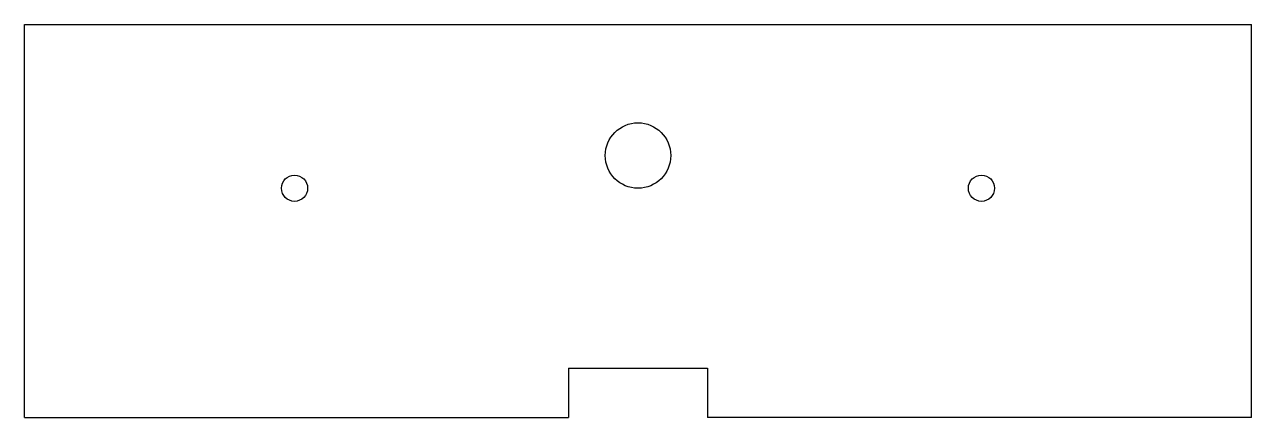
# Model space of a CAD drawing. Extents: x -75 to 75, y 268 to 316.
import ezdxf

# ---------------------------------------------------------------- set-up
doc = ezdxf.new("R2010")
doc.units = 0
doc.header["$MEASUREMENT"] = 0
doc.layers.add('VISIBLE', color=7, linetype='CONTINUOUS')

msp = doc.modelspace()

# ---------------------------------------------------------------- linework, layer by layer
at = {"layer": 'VISIBLE'}
for p, q in [((-75, 268), (-75, 316)), ((-75, 316), (75, 316)), ((75, 268), (75, 316)), ((-8.5, 274), (-8.5, 268)), ((-8.5, 274), (8.5, 274)), ((8.5, 274), (8.5, 268)), ((-75, 268), (-8.5, 268)), ((75, 268), (8.5, 268))]:
    msp.add_line(p, q, dxfattribs=at)
for centre, radius in [((0, 300), 4), ((-41.99, 296), 1.6), ((41.99, 296), 1.6)]:
    msp.add_circle(centre, radius, dxfattribs=at)

doc.saveas('drawing.dxf')
